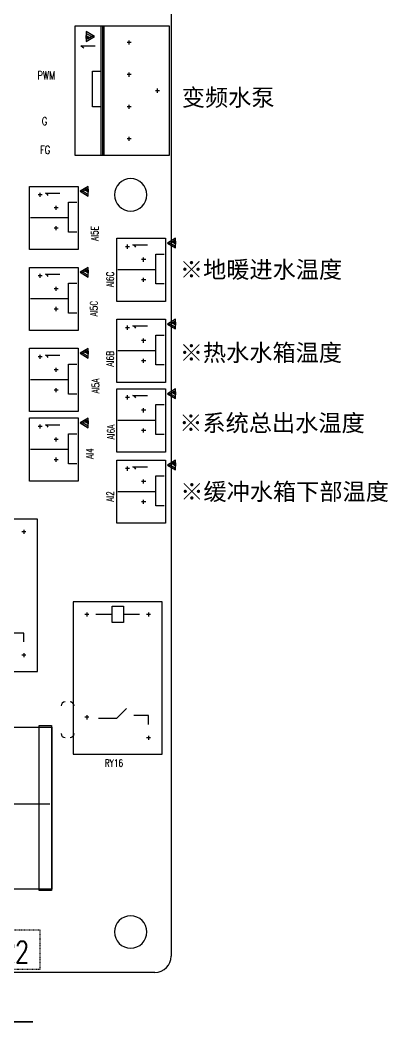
# Model space of a CAD drawing. Extents: x 2314 to 21015, y 153 to 5929.
# Drawn here: x 19856 to 21015, y 633 to 3784 of the extents above; entities that cross this region are included whole.
import ezdxf

# ---------------------------------------------------------------- set-up
doc = ezdxf.new("R2010")
doc.units = 0
doc.header["$MEASUREMENT"] = 0
doc.linetypes.add('PADS_DASH_600000', pattern=[4, 2, -2])
doc.layers.get('0').update_dxf_attribs({"linetype": 'CONTINUOUS'})
for name, color, linetype in [('2D_LINE_26', 2, 'CONTINUOUS'), ('BOARD_CUTOUT_00', 6, 'CONTINUOUS'), ('BOARD_OUTLINE_00', 6, 'CONTINUOUS'), ('DRIL_SYMBOL', 6, 'CONTINUOUS'), ('PART_NAME_26', 2, 'CONTINUOUS'), ('PART_TOP_2DLINE_26', 2, 'CONTINUOUS'), ('PART_TOP_COPPER_26', 2, 'CONTINUOUS'), ('PART_TOP_TEXT_26', 2, 'CONTINUOUS'), ('TAG_00', 6, 'CONTINUOUS'), ('TAG_01', 6, 'CONTINUOUS'), ('TEXT_26', 2, 'CONTINUOUS')]:
    doc.layers.add(name, color=color, linetype=linetype)
doc.styles.add('W0$254', font='simplex', dxfattribs={"width": 0.75})
doc.styles.add('宋体', font='simsun.ttc')

msp = doc.modelspace()

# ---------------------------------------------------------------- linework, layer by layer
at = {"lineweight": 30}
msp.add_line((17892, 632.5), (19896.5, 632.5), dxfattribs=at)
at = {"layer": '2D_LINE_26', "color": 0, "linetype": 'PADS_DASH_600000'}
for p, q in [((19919.6, 920.8), (17963.1, 920.8)), ((19919.6, 798.5), (19919.6, 920.8)), ((17963.1, 798.5), (19919.6, 798.5))]:
    msp.add_line(p, q, dxfattribs=at)
at = {"layer": 'BOARD_CUTOUT_00', "color": 0}
for centre, radius, start, end in [((20204.9, 3233.9), 50.9, 0, 180), ((20204.9, 3233.9), 50.9, 180, 0), ((19998.5, 1626.5), 12.7, 90, 180), ((20013.8, 1626.5), 12.7, 0, 90), ((19998.5, 1539.8), 12.7, 180, 270), ((20013.8, 1539.8), 12.7, 270, 0), ((20204.9, 915.7), 50.9, 0, 180), ((20204.9, 915.7), 50.9, 180, 0)]:
    msp.add_arc(centre, radius, start, end, dxfattribs=at)
at = {"layer": 'BOARD_OUTLINE_00', "color": 0}
for p, q in [((20332.2, 5322.8), (20332.2, 839.3)), ((20281.3, 788.4), (14014.6, 788.4))]:
    msp.add_line(p, q, dxfattribs=at)
msp.add_arc((20281.3, 839.3), 50.9, 270, 0, dxfattribs=at)
at = {"layer": 'DRIL_SYMBOL', "color": 0}
for p, q in [((20199.8, 3706.3), (20199.8, 3719.3)), ((20206.2, 3712.8), (20193.3, 3712.8)), ((20206.2, 3611.9), (20193.3, 3611.9)), ((20199.8, 3605.5), (20199.8, 3618.4)), ((20295.4, 3561.5), (20282.5, 3561.5)), ((20288.9, 3555), (20288.9, 3568)), ((20206.2, 3511.1), (20193.3, 3511.1)), ((20199.8, 3504.6), (20199.8, 3517.5)), ((20206.2, 3410.2), (20193.3, 3410.2)), ((20199.8, 3403.7), (20199.8, 3416.7)), ((19926, 3233.9), (19913.1, 3233.9)), ((19919.6, 3227.4), (19919.6, 3240.4)), ((19977, 3193.1), (19964, 3193.1)), ((19970.5, 3186.7), (19970.5, 3199.6)), ((19977, 3129.5), (19964, 3129.5)), ((19970.5, 3123), (19970.5, 3135.9)), ((20201.2, 3070.9), (20188.2, 3070.9)), ((20194.7, 3064.4), (20194.7, 3077.3)), ((20252.1, 3030.1), (20239.2, 3030.1)), ((20245.6, 3023.6), (20245.6, 3036.6)), ((19926, 2979.2), (19913.1, 2979.2)), ((19919.6, 2972.7), (19919.6, 2985.6)), ((20252.1, 2966.4), (20239.2, 2966.4)), ((20245.6, 2959.9), (20245.6, 2972.9)), ((19977, 2938.4), (19964, 2938.4)), ((19970.5, 2931.9), (19970.5, 2944.9)), ((19977, 2874.7), (19964, 2874.7)), ((19970.5, 2868.2), (19970.5, 2881.2)), ((20201.2, 2816.1), (20188.2, 2816.1)), ((20194.7, 2809.6), (20194.7, 2822.6)), ((20252.1, 2775.4), (20239.2, 2775.4)), ((20245.6, 2768.9), (20245.6, 2781.8)), ((19926, 2724.4), (19913.1, 2724.4)), ((19919.6, 2717.9), (19919.6, 2730.9)), ((20252.1, 2711.7), (20239.2, 2711.7)), ((20245.6, 2705.2), (20245.6, 2718.1)), ((19977, 2683.6), (19964, 2683.6)), ((19970.5, 2677.2), (19970.5, 2690.1)), ((19977, 2620), (19964, 2620)), ((19970.5, 2613.5), (19970.5, 2626.4)), ((20201.2, 2597), (20188.2, 2597)), ((20194.7, 2590.6), (20194.7, 2603.5)), ((20252.1, 2556.3), (20239.2, 2556.3)), ((20245.6, 2549.8), (20245.6, 2562.7)), ((19926, 2505.3), (19913.1, 2505.3)), ((19919.6, 2498.9), (19919.6, 2511.8)), ((20252.1, 2492.6), (20239.2, 2492.6)), ((20245.6, 2486.1), (20245.6, 2499.1)), ((19977, 2464.6), (19964, 2464.6)), ((19970.5, 2458.1), (19970.5, 2471)), ((19977, 2400.9), (19964, 2400.9)), ((19970.5, 2394.4), (19970.5, 2407.4)), ((20201.2, 2372.9), (20188.2, 2372.9)), ((20194.7, 2366.4), (20194.7, 2379.3)), ((20252.1, 2332.1), (20239.2, 2332.1)), ((20245.6, 2325.6), (20245.6, 2338.6)), ((20245.6, 2261.9), (20245.6, 2274.9)), ((20252.1, 2268.4), (20239.2, 2268.4)), ((19868.6, 2180.6), (19868.6, 2167.7)), ((19875.1, 2174.2), (19862.1, 2174.2)), ((20073.3, 1914.3), (20060.3, 1914.3)), ((20066.8, 1920.8), (20066.8, 1907.9)), ((20267.4, 1914.3), (20254.4, 1914.3)), ((20260.9, 1920.8), (20260.9, 1907.9)), ((19875.1, 1785.9), (19862.1, 1785.9)), ((19868.6, 1792.4), (19868.6, 1779.5)), ((20073.3, 1590.8), (20060.3, 1590.8)), ((20066.8, 1597.3), (20066.8, 1584.3)), ((20267.4, 1526.1), (20254.4, 1526.1)), ((20260.9, 1532.6), (20260.9, 1519.6))]:
    msp.add_line(p, q, dxfattribs=at)
at = {"layer": 'PART_TOP_2DLINE_26', "color": 0}
for p, q in [((20327.1, 3764.6), (20029.1, 3764.6)), ((20029.1, 3764.6), (20029.1, 3358.4)), ((20110.6, 3764.6), (20110.6, 3358.4)), ((20115.7, 3764.6), (20115.7, 3358.4)), ((20120.8, 3764.6), (20120.8, 3358.4)), ((20327.1, 3358.4), (20327.1, 3764.6)), ((20090.9, 3732), (20065.1, 3747.3)), ((20065.1, 3747.3), (20065.1, 3716.7)), ((20081.2, 3732), (20065.1, 3741.7)), ((20065.1, 3741.7), (20065.1, 3735.2)), ((20065.1, 3728.7), (20065.1, 3735.2)), ((20065.1, 3735.2), (20065.1, 3732)), ((20065.1, 3735.2), (20074.8, 3728.7)), ((20065.1, 3732), (20071.5, 3725.5)), ((20065.1, 3728.7), (20065.1, 3732)), ((20065.1, 3732), (20065.1, 3722.3)), ((20065.1, 3716.7), (20090.9, 3732)), ((20065.1, 3725.5), (20065.1, 3728.7)), ((20074.8, 3728.7), (20065.1, 3728.7)), ((20071.5, 3725.5), (20065.1, 3725.5)), ((20065.1, 3722.3), (20071.5, 3725.5)), ((20071.5, 3725.5), (20081.2, 3732)), ((20071.5, 3725.5), (20074.8, 3728.7)), ((20074.8, 3728.7), (20071.5, 3725.5)), ((20090.9, 3732), (20081.2, 3732)), ((20029.1, 3358.4), (20327.1, 3358.4)), ((19886.4, 3061.9), (19886.4, 3260.6)), ((19886.4, 3260.6), (20039.3, 3260.6)), ((20039.3, 3260.6), (20039.3, 3061.9)), ((20071.2, 3260.5), (20045.3, 3245.2)), ((20064.7, 3251.7), (20055, 3245.2)), ((20064.7, 3251.7), (20061.4, 3248.4)), ((20061.4, 3248.4), (20064.7, 3251.7)), ((20061.4, 3248.4), (20071.2, 3248.4)), ((20071.2, 3241.9), (20061.4, 3248.4)), ((20071.2, 3254.9), (20064.7, 3251.7)), ((20064.7, 3251.7), (20071.2, 3251.7)), ((20071.2, 3245.2), (20064.7, 3251.7)), ((20071.2, 3229.9), (20071.2, 3260.5)), ((20071.2, 3245.2), (20071.2, 3254.9)), ((20071.2, 3251.7), (20071.2, 3248.4)), ((20071.2, 3248.4), (20071.2, 3241.9)), ((20071.2, 3248.4), (20071.2, 3245.2)), ((20045.3, 3245.2), (20071.2, 3229.9)), ((20045.3, 3245.2), (20055, 3245.2)), ((20055, 3245.2), (20071.2, 3235.5)), ((20071.2, 3241.9), (20071.2, 3245.2)), ((20071.2, 3235.5), (20071.2, 3241.9)), ((20008.7, 3116.7), (20008.7, 3210.8)), ((20008.7, 3210.8), (20035.2, 3210.8)), ((19889.6, 3162.3), (20008.7, 3162.3)), ((20035.2, 3116.7), (20008.7, 3116.7)), ((20161.6, 2898.9), (20161.6, 3097.6)), ((20161.6, 3097.6), (20314.4, 3097.6)), ((20314.4, 3097.6), (20314.4, 2898.9)), ((20346.3, 3097.4), (20320.4, 3082.1)), ((20339.8, 3088.6), (20330.1, 3082.1)), ((20339.8, 3088.6), (20336.6, 3085.4)), ((20336.6, 3085.4), (20339.8, 3088.6)), ((20346.3, 3091.9), (20339.8, 3088.6)), ((20339.8, 3088.6), (20346.3, 3088.6)), ((20346.3, 3082.1), (20339.8, 3088.6)), ((20346.3, 3066.9), (20346.3, 3097.4)), ((20346.3, 3082.1), (20346.3, 3091.9)), ((20346.3, 3088.6), (20346.3, 3085.4)), ((20039.3, 3061.9), (19886.4, 3061.9)), ((20320.4, 3082.1), (20346.3, 3066.9)), ((20320.4, 3082.1), (20330.1, 3082.1)), ((20330.1, 3082.1), (20346.3, 3072.4)), ((20336.6, 3085.4), (20346.3, 3085.4)), ((20346.3, 3078.9), (20336.6, 3085.4)), ((20346.3, 3085.4), (20346.3, 3078.9)), ((20346.3, 3085.4), (20346.3, 3082.1)), ((20346.3, 3078.9), (20346.3, 3082.1)), ((20346.3, 3072.4), (20346.3, 3078.9)), ((20283.8, 2953.7), (20283.8, 3047.8)), ((20283.8, 3047.8), (20310.3, 3047.8)), ((19886.4, 2807.2), (19886.4, 3005.9)), ((19886.4, 3005.9), (20039.3, 3005.9)), ((20039.3, 3005.9), (20039.3, 2807.2)), ((20071.2, 3005.7), (20045.3, 2990.4)), ((20064.7, 2996.9), (20055, 2990.4)), ((20064.7, 2996.9), (20061.4, 2993.7)), ((20061.4, 2993.7), (20064.7, 2996.9)), ((20061.4, 2993.7), (20071.2, 2993.7)), ((20071.2, 2987.2), (20061.4, 2993.7)), ((20071.2, 3000.1), (20064.7, 2996.9)), ((20064.7, 2996.9), (20071.2, 2996.9)), ((20071.2, 2990.4), (20064.7, 2996.9)), ((20071.2, 2975.2), (20071.2, 3005.7)), ((20071.2, 2990.4), (20071.2, 3000.1)), ((20071.2, 2996.9), (20071.2, 2993.7)), ((20071.2, 2993.7), (20071.2, 2987.2)), ((20071.2, 2993.7), (20071.2, 2990.4)), ((20164.7, 2999.3), (20283.8, 2999.3)), ((20045.3, 2990.4), (20071.2, 2975.2)), ((20045.3, 2990.4), (20055, 2990.4)), ((20055, 2990.4), (20071.2, 2980.7)), ((20071.2, 2987.2), (20071.2, 2990.4)), ((20071.2, 2980.7), (20071.2, 2987.2)), ((20008.7, 2862), (20008.7, 2956.1)), ((20008.7, 2956.1), (20035.2, 2956.1)), ((20310.3, 2953.7), (20283.8, 2953.7)), ((19889.6, 2907.6), (20008.7, 2907.6)), ((20314.4, 2898.9), (20161.6, 2898.9)), ((20035.2, 2862), (20008.7, 2862)), ((20161.6, 2644.2), (20161.6, 2842.9)), ((20161.6, 2842.9), (20314.4, 2842.9)), ((20314.4, 2842.9), (20314.4, 2644.2)), ((20346.3, 2842.7), (20320.4, 2827.4)), ((20346.3, 2837.1), (20339.8, 2833.9)), ((20346.3, 2812.1), (20346.3, 2842.7)), ((20346.3, 2827.4), (20346.3, 2837.1)), ((20039.3, 2807.2), (19886.4, 2807.2)), ((20320.4, 2827.4), (20346.3, 2812.1)), ((20320.4, 2827.4), (20330.1, 2827.4)), ((20339.8, 2833.9), (20330.1, 2827.4)), ((20330.1, 2827.4), (20346.3, 2817.7)), ((20339.8, 2833.9), (20336.6, 2830.6)), ((20336.6, 2830.6), (20339.8, 2833.9)), ((20336.6, 2830.6), (20346.3, 2830.6)), ((20346.3, 2824.2), (20336.6, 2830.6)), ((20339.8, 2833.9), (20346.3, 2833.9)), ((20346.3, 2827.4), (20339.8, 2833.9)), ((20346.3, 2833.9), (20346.3, 2830.6)), ((20346.3, 2830.6), (20346.3, 2824.2)), ((20346.3, 2830.6), (20346.3, 2827.4)), ((20346.3, 2824.2), (20346.3, 2827.4)), ((20346.3, 2817.7), (20346.3, 2824.2)), ((20283.8, 2698.9), (20283.8, 2793.1)), ((20283.8, 2793.1), (20310.3, 2793.1)), ((19886.4, 2552.5), (19886.4, 2751.2)), ((19886.4, 2751.2), (20039.3, 2751.2)), ((20039.3, 2751.2), (20039.3, 2552.5)), ((20071.2, 2751), (20045.3, 2735.7)), ((20064.7, 2742.2), (20055, 2735.7)), ((20064.7, 2742.2), (20061.4, 2738.9)), ((20061.4, 2738.9), (20064.7, 2742.2)), ((20071.2, 2745.4), (20064.7, 2742.2)), ((20064.7, 2742.2), (20071.2, 2742.2)), ((20071.2, 2735.7), (20064.7, 2742.2)), ((20071.2, 2720.4), (20071.2, 2751)), ((20071.2, 2735.7), (20071.2, 2745.4)), ((20071.2, 2742.2), (20071.2, 2738.9)), ((20164.7, 2744.5), (20283.8, 2744.5)), ((20045.3, 2735.7), (20071.2, 2720.4)), ((20045.3, 2735.7), (20055, 2735.7)), ((20055, 2735.7), (20071.2, 2726)), ((20061.4, 2738.9), (20071.2, 2738.9)), ((20071.2, 2732.5), (20061.4, 2738.9)), ((20071.2, 2738.9), (20071.2, 2732.5)), ((20071.2, 2738.9), (20071.2, 2735.7)), ((20071.2, 2732.5), (20071.2, 2735.7)), ((20071.2, 2726), (20071.2, 2732.5)), ((20008.7, 2607.2), (20008.7, 2701.4)), ((20008.7, 2701.4), (20035.2, 2701.4)), ((20310.3, 2698.9), (20283.8, 2698.9)), ((19889.6, 2652.8), (20008.7, 2652.8)), ((20314.4, 2644.2), (20161.6, 2644.2)), ((20161.6, 2425.1), (20161.6, 2623.8)), ((20161.6, 2623.8), (20314.4, 2623.8)), ((20314.4, 2623.8), (20314.4, 2425.1)), ((20346.3, 2623.6), (20320.4, 2608.3)), ((20346.3, 2618), (20339.8, 2614.8)), ((20346.3, 2593), (20346.3, 2623.6)), ((20346.3, 2608.3), (20346.3, 2618)), ((20035.2, 2607.2), (20008.7, 2607.2)), ((20320.4, 2608.3), (20346.3, 2593)), ((20320.4, 2608.3), (20330.1, 2608.3)), ((20339.8, 2614.8), (20330.1, 2608.3)), ((20330.1, 2608.3), (20346.3, 2598.6)), ((20339.8, 2614.8), (20336.6, 2611.6)), ((20336.6, 2611.6), (20339.8, 2614.8)), ((20336.6, 2611.6), (20346.3, 2611.6)), ((20346.3, 2605.1), (20336.6, 2611.6)), ((20339.8, 2614.8), (20346.3, 2614.8)), ((20346.3, 2608.3), (20339.8, 2614.8)), ((20346.3, 2614.8), (20346.3, 2611.6)), ((20346.3, 2611.6), (20346.3, 2605.1)), ((20346.3, 2611.6), (20346.3, 2608.3)), ((20346.3, 2605.1), (20346.3, 2608.3)), ((20346.3, 2598.6), (20346.3, 2605.1)), ((20039.3, 2552.5), (19886.4, 2552.5)), ((20283.8, 2479.9), (20283.8, 2574)), ((20283.8, 2574), (20310.3, 2574)), ((19886.4, 2333.4), (19886.4, 2532.1)), ((19886.4, 2532.1), (20039.3, 2532.1)), ((20039.3, 2532.1), (20039.3, 2333.4)), ((20071.2, 2531.9), (20045.3, 2516.6)), ((20064.7, 2523.1), (20055, 2516.6)), ((20064.7, 2523.1), (20061.4, 2519.8)), ((20061.4, 2519.8), (20064.7, 2523.1)), ((20071.2, 2526.3), (20064.7, 2523.1)), ((20064.7, 2523.1), (20071.2, 2523.1)), ((20071.2, 2516.6), (20064.7, 2523.1)), ((20071.2, 2501.3), (20071.2, 2531.9)), ((20071.2, 2516.6), (20071.2, 2526.3)), ((20071.2, 2523.1), (20071.2, 2519.8)), ((20164.7, 2525.5), (20283.8, 2525.5)), ((20045.3, 2516.6), (20071.2, 2501.3)), ((20045.3, 2516.6), (20055, 2516.6)), ((20055, 2516.6), (20071.2, 2506.9)), ((20061.4, 2519.8), (20071.2, 2519.8)), ((20071.2, 2513.4), (20061.4, 2519.8)), ((20071.2, 2519.8), (20071.2, 2513.4)), ((20071.2, 2519.8), (20071.2, 2516.6)), ((20071.2, 2513.4), (20071.2, 2516.6)), ((20071.2, 2506.9), (20071.2, 2513.4)), ((20008.7, 2388.1), (20008.7, 2482.3)), ((20008.7, 2482.3), (20035.2, 2482.3)), ((20310.3, 2479.9), (20283.8, 2479.9)), ((19889.6, 2433.7), (20008.7, 2433.7)), ((20314.4, 2425.1), (20161.6, 2425.1)), ((20161.6, 2200.9), (20161.6, 2399.6)), ((20161.6, 2399.6), (20314.4, 2399.6)), ((20314.4, 2399.6), (20314.4, 2200.9)), ((20346.3, 2399.4), (20320.4, 2384.1)), ((20346.3, 2368.9), (20346.3, 2399.4)), ((20035.2, 2388.1), (20008.7, 2388.1)), ((20320.4, 2384.1), (20346.3, 2368.9)), ((20320.4, 2384.1), (20330.1, 2384.1)), ((20339.8, 2390.6), (20330.1, 2384.1)), ((20330.1, 2384.1), (20346.3, 2374.4)), ((20339.8, 2390.6), (20336.6, 2387.4)), ((20336.6, 2387.4), (20339.8, 2390.6)), ((20336.6, 2387.4), (20346.3, 2387.4)), ((20346.3, 2380.9), (20336.6, 2387.4)), ((20346.3, 2393.9), (20339.8, 2390.6)), ((20339.8, 2390.6), (20346.3, 2390.6)), ((20346.3, 2384.1), (20339.8, 2390.6)), ((20346.3, 2384.1), (20346.3, 2393.9)), ((20346.3, 2390.6), (20346.3, 2387.4)), ((20346.3, 2387.4), (20346.3, 2380.9)), ((20346.3, 2387.4), (20346.3, 2384.1)), ((20346.3, 2380.9), (20346.3, 2384.1)), ((20346.3, 2374.4), (20346.3, 2380.9)), ((20039.3, 2333.4), (19886.4, 2333.4)), ((20283.8, 2255.7), (20283.8, 2349.8)), ((20283.8, 2349.8), (20310.3, 2349.8)), ((20164.7, 2301.3), (20283.8, 2301.3)), ((20310.3, 2255.7), (20283.8, 2255.7)), ((19911.9, 2213.9), (19631.7, 2213.9)), ((19911.9, 1735), (19911.9, 2213.9)), ((20314.4, 2200.9), (20161.6, 2200.9)), ((20024, 1954.1), (20024, 1475.1)), ((20304.2, 1954.1), (20024, 1954.1)), ((20304.2, 1475.1), (20304.2, 1954.1)), ((20146.3, 1888.8), (20146.3, 1939.8)), ((20146.3, 1939.8), (20181.9, 1939.8)), ((20181.9, 1939.8), (20181.9, 1888.8)), ((20146.3, 1914.3), (20095.3, 1914.3)), ((20232.9, 1914.3), (20181.9, 1914.3)), ((20181.9, 1888.8), (20146.3, 1888.8)), ((19868.6, 1855.7), (19822.8, 1855.7)), ((19868.6, 1827.7), (19868.6, 1855.7)), ((19631.7, 1735), (19911.9, 1735)), ((20161.6, 1588.2), (20192.1, 1618.8)), ((20103, 1588.2), (20161.6, 1588.2)), ((20260.9, 1595.9), (20215.1, 1595.9)), ((20260.9, 1567.9), (20260.9, 1595.9)), ((17831.2, 1560.2), (19956.7, 1560.2)), ((19956.7, 1560.2), (19956.7, 1050.7)), ((20024, 1475.1), (20304.2, 1475.1)), ((17830.7, 1318.2), (19950.1, 1318.2)), ((19956.7, 1050.7), (17831.2, 1050.7))]:
    msp.add_line(p, q, dxfattribs=at)
at = {"layer": 'PART_TOP_COPPER_26', "color": 0}
for p, q in [((20085.1, 3510.7), (20085.1, 3622.7)), ((20085.1, 3622.7), (20110.6, 3622.7)), ((20110.6, 3622.7), (20110.6, 3510.7)), ((20110.6, 3510.7), (20085.1, 3510.7)), ((19917, 1565.3), (19955.2, 1565.3)), ((19917, 1045.6), (19917, 1565.3)), ((19955.2, 1565.3), (19955.2, 1045.6)), ((19955.2, 1045.6), (19917, 1045.6))]:
    msp.add_line(p, q, dxfattribs=at)
at = {"layer": 'TAG_00', "color": 0}
for p, q in [((20199.8, 3712.8), (20199.8, 3712.8)), ((19970.5, 3193.1), (19970.5, 3193.1)), ((20245.6, 3030.1), (20245.6, 3030.1)), ((19970.5, 2938.4), (19970.5, 2938.4)), ((20245.6, 2775.4), (20245.6, 2775.4)), ((19970.5, 2683.6), (19970.5, 2683.6)), ((20245.6, 2556.3), (20245.6, 2556.3)), ((19970.5, 2464.6), (19970.5, 2464.6)), ((20245.6, 2332.1), (20245.6, 2332.1))]:
    msp.add_line(p, q, dxfattribs=at)
at = {"layer": 'TAG_01', "color": 0}
for p, q in [((20199.8, 3712.8), (20199.8, 3712.8)), ((19970.5, 3193.1), (19970.5, 3193.1)), ((20245.6, 3030.1), (20245.6, 3030.1)), ((19970.5, 2938.4), (19970.5, 2938.4)), ((20245.6, 2775.4), (20245.6, 2775.4)), ((19970.5, 2683.6), (19970.5, 2683.6)), ((20245.6, 2556.3), (20245.6, 2556.3)), ((19970.5, 2464.6), (19970.5, 2464.6)), ((20245.6, 2332.1), (20245.6, 2332.1))]:
    msp.add_line(p, q, dxfattribs=at)

# ---------------------------------------------------------------- texts
at = {"style": 'W0$254', "width": 0.75}
for s, height, p in [('PWM', 25.47, (19911.2, 3597.1)), ('G', 25.5, (19924.8, 3453)), ('FG', 25.47, (19919.3, 3362.6))]:
    msp.add_text(s, height=height, dxfattribs=at).set_placement(p)
at = {"color": 0, "style": '宋体'}
for s, p in [('变频水泵', (20365.8, 3513.4)), ('※地暖进水温度', (20359.7, 2972.3)), ('※热水水箱温度', (20359.3, 2710.8)), ('※系统总出水温度', (20357.8, 2489.7)), ('※缓冲水箱下部温度', (20360.9, 2273.7))]:
    msp.add_text(s, height=53.5, dxfattribs=at).set_placement(p)
at = {"layer": 'PART_NAME_26', "color": 0, "style": 'W0$254', "width": 0.75}
for s, p in [('AI5E', (20103, 3088.7)), ('AI6C', (20151.4, 2943.5)), ('AI5C', (20100.4, 2851.8)), ('AI6B', (20151.4, 2693.8)), ('AI5A', (20105.5, 2609.8)), ('AI6A', (20153.9, 2464.6)), ('AI4', (20087.7, 2403.4)), ('AI2', (20151.4, 2268.4))]:
    msp.add_text(s, height=22.65, rotation=90, dxfattribs=at).set_placement(p)
msp.add_text('RY16', height=22.65, dxfattribs=at).set_placement((20123.4, 1435.4))
at = {"layer": 'PART_TOP_TEXT_26', "color": 0, "style": 'W0$254', "width": 0.75}
for p in [(20093.5, 3686.1), (19982.2, 3223.5), (20257.3, 3060.5), (19982.2, 2968.8), (20257.3, 2805.7), (19982.2, 2714), (20257.3, 2586.6), (19982.2, 2494.9), (20257.3, 2362.5)]:
    msp.add_text('1', height=45.3, rotation=90, dxfattribs=at).set_placement(p)
at = {"layer": 'TEXT_26', "color": 0, "style": 'W0$254', "width": 0.75}
msp.add_text('ERR2', height=67.94, dxfattribs=at).set_placement((19708.1, 818.9))

doc.saveas('drawing.dxf')
